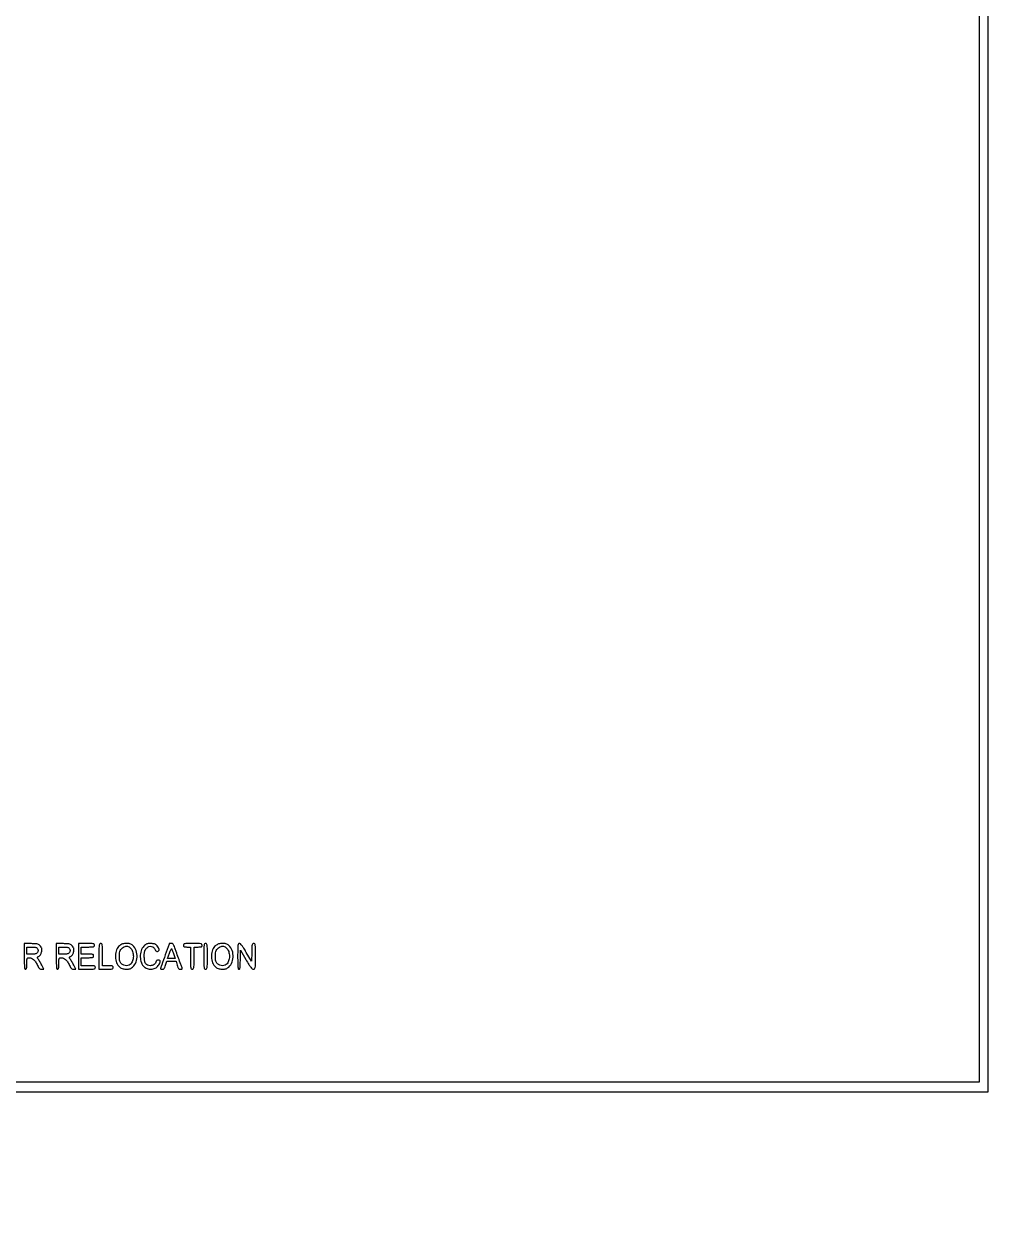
# Model space of a CAD drawing. Extents: x 0 to 1066, y 0 to 761.
# Drawn here: x 870 to 963, y 0 to 113.8 of the extents above; entities that cross this region are included whole.
import ezdxf

# ---------------------------------------------------------------- set-up
doc = ezdxf.new("R2010")
doc.units = 0
doc.header["$MEASUREMENT"] = 0

msp = doc.modelspace()

# ---------------------------------------------------------------- linework, layer by layer
for points in [[(183.390323, 95.266879, 0.000001), (192.989143, 95.254457, 0.000118)], [(479.458836, 95.240684, -0.000004), (502.524384, 95.211821, -0.198594)], [(710.559243, 95.267872, -0.000023), (733.258836, 95.240684, -0.000004), (756.324384, 95.211821, -0.198594)], [(542.992229, 95.24091, -0.000004), (565.972908, 95.212432, -0.198597)], [(606.442229, 95.24091, -0.000004), (629.422908, 95.212432, -0.198597)], [(669.892229, 95.24091, -0.000004), (692.872908, 95.212432, -0.198597)]]:
    msp.add_lwpolyline(points, format="xyb")
for points in [[(409.06215, 749.15415), (40.8618, 749.132981), (40.8618, 380.65769), (40.8618, 12.1824), (501.2973, 12.1824), (961.7328, 12.1824), (961.7328, 380.646631), (961.7328, 749.110861), (961.41555, 749.1633, 0.040886), (961.153339, 749.184871, 0.000002), (934.190609, 749.194398, 0.000089), (904.448031, 749.199508, 0.000054), (869.1804, 749.195529, -0.000029), (813.61687, 749.186499, -0.000004), (696.10453, 749.175037, -0.000004), (556.774728, 749.163736, -0.000004)], [(870.0264, 25.087321, 0.003202), (870.030726, 24.411813, 0.022501), (870.049732, 24.08337, 0.049121), (870.08563, 23.907147, 0.329081), (870.1533, 23.8572, 0.232029), (870.215037, 23.88748, 0.108427), (870.254169, 23.97, 0.047315), (870.274901, 24.125857, 0.00942), (870.2802, 24.4071, -0.00595), (870.284507, 24.769065, -0.096871), (870.310544, 24.887198, -0.238613), (870.37521, 24.940815, -0.056005), (870.519253, 24.957, -0.111153), (870.720705, 24.911656, -0.081177), (870.91002, 24.780801, -0.058854), (871.09571, 24.554171, -0.025924), (871.287572, 24.21675, 0.021841), (871.387316, 24.037953, 0.069009), (871.47447, 23.932427, 0.100305), (871.566978, 23.876632, 0.085906), (871.679245, 23.8572), (871.89045, 23.8572), (871.684273, 24.25905, 0.006834), (871.596206, 24.425072, 0.006481), (871.502098, 24.591612, 0.006451), (871.415051, 24.73676, 0.022591), (871.353627, 24.826875, -0.02569), (871.287048, 24.925864, -0.192002), (871.278129, 24.980664, -0.198014), (871.309463, 25.02559, -0.027525), (871.410328, 25.082775, 0.089041), (871.488281, 25.140614, 0.046566), (871.562798, 25.236276, 0.042448), (871.626034, 25.356602, 0.038847), (871.670264, 25.489463, 0.026721), (871.704234, 25.665822, 0.076578), (871.702242, 25.790241, 0.082928), (871.663216, 25.902584, 0.035157), (871.576872, 26.037262, 0.057331), (871.454302, 26.16754, 0.10358), (871.325917, 26.236832, 0.055706), (871.130785, 26.271774, 0.007564), (870.715558, 26.292871), (870.0264, 26.317443)], [(873.072, 25.087321, 0.003202), (873.076326, 24.411813, 0.022501), (873.095332, 24.08337, 0.049121), (873.13123, 23.907147, 0.329081), (873.1989, 23.8572, 0.232029), (873.260637, 23.88748, 0.108427), (873.299769, 23.97, 0.047315), (873.320501, 24.125857, 0.00942), (873.3258, 24.4071, -0.00595), (873.330107, 24.769065, -0.096871), (873.356144, 24.887198, -0.238613), (873.42081, 24.940815, -0.056005), (873.564853, 24.957, -0.111153), (873.766305, 24.911656, -0.081177), (873.95562, 24.780801, -0.058854), (874.14131, 24.554171, -0.025924), (874.333172, 24.21675, 0.021841), (874.432916, 24.037953, 0.069009), (874.52007, 23.932427, 0.100305), (874.612578, 23.876632, 0.085906), (874.724845, 23.8572), (874.93605, 23.8572), (874.729873, 24.25905, 0.006834), (874.641806, 24.425072, 0.006481), (874.547698, 24.591612, 0.006451), (874.460651, 24.73676, 0.022591), (874.399227, 24.826875, -0.02569), (874.332648, 24.925864, -0.192002), (874.323729, 24.980664, -0.198014), (874.355063, 25.02559, -0.027525), (874.455928, 25.082775, 0.089041), (874.533881, 25.140614, 0.046566), (874.608398, 25.236276, 0.042448), (874.671634, 25.356602, 0.038847), (874.715864, 25.489463, 0.026721), (874.749834, 25.665822, 0.076578), (874.747842, 25.790241, 0.082928), (874.708816, 25.902584, 0.035157), (874.622472, 26.037262, 0.057331), (874.499902, 26.16754, 0.10358), (874.371517, 26.236832, 0.055706), (874.176385, 26.271774, 0.007564), (873.761158, 26.292871), (873.072, 26.317443)], [(875.187, 25.0839), (875.187, 23.8572), (875.9907, 23.8572, 0.004147), (876.481409, 23.86127, 0.047763), (876.672788, 23.882803, 0.16431), (876.760194, 23.934393, 0.179874), (876.7944, 24.0264, 0.157888), (876.76486, 24.117616, 0.176663), (876.68865, 24.169162, 0.055952), (876.523778, 24.191253, 0.005351), (876.1176, 24.1956), (875.4408, 24.1956), (875.4408, 24.5763), (875.4408, 24.957), (876.033, 24.957, 0.006583), (876.382892, 24.961607, 0.063075), (876.530025, 24.984193, 0.183695), (876.59887, 25.035626, 0.142406), (876.6252, 25.1262, 0.142406), (876.59887, 25.216774, 0.183695), (876.530025, 25.268207, 0.063075), (876.382892, 25.290793, 0.006583), (876.033, 25.2954), (875.4408, 25.2954), (875.4408, 25.6338), (875.4408, 25.9722), (876.0753, 25.9722, 0.005909), (876.453326, 25.976667, 0.059311), (876.609338, 25.99899, 0.180365), (876.681856, 26.050488, 0.150217), (876.7098, 26.1414, 0.17273), (876.677127, 26.233157, 0.168559), (876.593475, 26.28475, 0.050222), (876.410922, 26.306449, 0.004487), (875.9484, 26.3106), (875.187, 26.3106)], [(877.1328, 25.0839), (877.1328, 23.8572), (877.8096, 23.8572, 0.005351), (878.215778, 23.861547, 0.055952), (878.38065, 23.883637, 0.176663), (878.45686, 23.935184, 0.157888), (878.4864, 24.0264, 0.12648), (878.463332, 24.116132, 0.188641), (878.4018, 24.1674, 0.072107), (878.272498, 24.190633, 0.008455), (877.9788, 24.1956), (877.4712, 24.1956), (877.4712, 25.2531, 0.002827), (877.467469, 25.913059, 0.036854), (877.446666, 26.157262, 0.138781), (877.395406, 26.267732, 0.218517), (877.302, 26.3106, 0.240299), (877.207678, 26.262491, 0.123223), (877.156867, 26.136112, 0.031956), (877.136389, 25.856762, 0.002322)], [(879.093403, 26.098573, 0.123885), (878.810212, 25.705877, 0.085485), (878.696637, 25.166957, 0.082885), (878.769108, 24.604936, 0.104562), (879.020839, 24.146326, 0.111799), (879.258809, 23.969975, 0.06908), (879.595208, 23.874281, 0.069045), (879.945165, 23.873815, 0.111332), (880.223082, 23.977881, 0.131426), (880.603839, 24.40386, 0.103697), (880.764254, 25.003511, 0.101152), (880.67159, 25.629853, 0.118621), (880.340971, 26.129419, 0.118666), (880.081235, 26.276001, 0.075716), (879.735556, 26.319938, 0.073305), (879.380541, 26.258607, 0.095814)], [(881.414029, 26.06612, 0.114205), (881.146161, 25.61574, 0.083506), (881.063234, 25.037764, 0.085163), (881.173764, 24.475294, 0.127519), (881.462203, 24.069227, 0.108551), (881.808066, 23.887735, 0.105254), (882.202205, 23.865143, 0.106878), (882.566622, 24.004573, 0.11522), (882.829318, 24.279312, 0.021165), (882.937999, 24.482461, 0.127063), (882.961165, 24.599049, 0.232712), (882.918427, 24.674758, 0.086167), (882.803943, 24.726943, 0.067058), (882.727089, 24.736355, 0.120753), (882.665962, 24.720591, 0.12276), (882.619709, 24.678609, 0.07065), (882.586901, 24.610411, -0.072622), (882.500776, 24.433171, -0.089596), (882.372295, 24.302259, -0.08774), (882.203831, 24.222738, -0.066597), (882.000987, 24.1956, -0.114856), (881.750875, 24.253822, -0.145297), (881.577322, 24.414208, -0.099183), (881.477715, 24.697134, -0.035212), (881.4474, 25.127069, -0.014703), (881.455729, 25.410243, -0.055361), (881.485625, 25.585021, -0.07729), (881.547079, 25.717512, -0.049247), (881.655055, 25.849145, -0.096703), (881.888625, 26.006412, -0.146157), (882.130627, 26.033024, -0.15206), (882.340832, 25.92291, -0.107279), (882.486338, 25.69725, 0.127947), (882.552611, 25.603126, 0.131147), (882.65576, 25.554314, 0.142401), (882.763076, 25.565266, 0.159485), (882.842219, 25.632052, 0.211029), (882.856363, 25.734173, 0.047286), (882.790819, 25.901749, 0.046742), (882.682702, 26.07391, 0.065556), (882.554531, 26.202159, 0.088545), (882.477429, 26.242119, 0.025252), (882.346336, 26.275736, 0.02458), (882.191906, 26.299294, 0.023821), (882.034278, 26.307909, 0.026305), (881.82423, 26.298319, 0.068477), (881.677386, 26.263166, 0.074054), (881.552248, 26.191592, 0.034872)], [(883.816195, 26.28945, -0.084799), (883.809691, 26.251434, -0.000052), (883.44372, 25.212662, -0.000388), (883.108176, 24.262928, -0.009822), (883.011175, 24.00525, 0.060048), (882.991583, 23.931519, 0.230938), (883.005832, 23.887662, 0.170663), (883.053925, 23.863554, 0.031659), (883.154179, 23.8572, 0.086283), (883.262294, 23.875997, 0.134827), (883.339123, 23.929959, 0.082591), (883.401196, 24.03697, 0.018432), (883.468668, 24.2379), (883.581076, 24.6186), (884.026043, 24.6186), (884.471011, 24.6186), (884.5776, 24.2379, 0.017944), (884.642985, 24.03299, 0.087286), (884.703212, 23.927531, 0.141822), (884.780434, 23.875152, 0.078722), (884.893746, 23.8572, 0.029308), (884.998892, 23.863368, 0.166988), (885.048622, 23.887276, 0.236769), (885.063464, 23.931066, 0.061225), (885.04369, 24.00525, -0.006965), (884.921401, 24.321606, -0.001209), (884.700145, 24.92304, -0.001323), (884.480417, 25.529787, -0.005089), (884.348652, 25.90875, 0.017403), (884.269881, 26.1185, 0.074917), (884.201122, 26.232275, 0.125362), (884.121416, 26.290172, 0.094981), (884.014849, 26.3106, 0.00999), (883.938684, 26.309078, 0.016528), (883.874552, 26.304387, 0.010464), (883.823448, 26.297862, 0.371455)], [(885.1698, 26.1414, 0.094959), (885.186363, 26.054974, 0.184152), (885.23325, 26.003925, 0.098846), (885.326239, 25.97853, 0.017388), (885.5082, 25.9722), (885.8466, 25.9722), (885.8466, 24.9147, 0.002827), (885.850331, 24.254741, 0.036854), (885.871134, 24.010537, 0.138781), (885.922394, 23.900068, 0.218517), (886.0158, 23.8572, 0.218517), (886.109206, 23.900068, 0.138781), (886.160466, 24.010537, 0.036854), (886.181269, 24.254741, 0.002827), (886.185, 24.9147), (886.185, 25.9722), (886.5657, 25.9722, 0.013964), (886.775458, 25.978059, 0.090841), (886.877663, 26.00275, 0.188085), (886.928234, 26.053795, 0.102588), (886.9464, 26.1414, 0.193568), (886.909202, 26.233885, 0.15568), (886.814213, 26.285421, 0.043488), (886.605205, 26.306667, 0.003595), (886.0581, 26.3106, 0.003595), (885.510995, 26.306667, 0.043488), (885.301988, 26.285421, 0.15568), (885.206998, 26.233885, 0.193568)], [(887.1156, 25.0839, 0.002322), (887.119189, 24.311038, 0.031956), (887.139667, 24.031687, 0.123223), (887.190478, 23.905309, 0.240299), (887.2848, 23.8572, 0.240299), (887.379122, 23.905309, 0.123223), (887.429933, 24.031687, 0.031956), (887.450411, 24.311038, 0.002322), (887.454, 25.0839, 0.002322), (887.450411, 25.856762, 0.031956), (887.429933, 26.136112, 0.123223), (887.379122, 26.262491, 0.240299), (887.2848, 26.3106, 0.240299), (887.190478, 26.262491, 0.123223), (887.139667, 26.136112, 0.031956), (887.119189, 25.856762, 0.002322)], [(888.230203, 26.098573, 0.123885), (887.947012, 25.705877, 0.085485), (887.833437, 25.166957, 0.082885), (887.905908, 24.604936, 0.104562), (888.157639, 24.146326, 0.111799), (888.395609, 23.969975, 0.06908), (888.732008, 23.874281, 0.069045), (889.081965, 23.873815, 0.111332), (889.359882, 23.977881, 0.131426), (889.740639, 24.40386, 0.103697), (889.901054, 25.003511, 0.101152), (889.80839, 25.629853, 0.118621), (889.477771, 26.129419, 0.118666), (889.218035, 26.276001, 0.075716), (888.872356, 26.319938, 0.073305), (888.517341, 26.258607, 0.095814)], [(890.3304, 25.0839, 0.003213), (890.334728, 24.410379, 0.022561), (890.353738, 24.0828, 0.049302), (890.389653, 23.907077, 0.328801), (890.4573, 23.8572, 0.295501), (890.522672, 23.899531, 0.070336), (890.560406, 24.030231, 0.029944), (890.58044, 24.277794, 0.004715), (890.586037, 24.76665), (890.587874, 25.6761), (891.114787, 24.769957, 0.006242), (891.394161, 24.303024, 0.029041), (891.573882, 24.045737, 0.052989), (891.711126, 23.905238, 0.170079), (891.83205, 23.860507, 0.199339), (891.940331, 23.903273, 0.163117), (891.998025, 24.014706, 0.036571), (892.019104, 24.273581, 0.002034), (892.0224, 25.0839, 0.002367), (892.018769, 25.851072, 0.031318), (891.998384, 26.133383, 0.117824), (891.948577, 26.262077, 0.246563), (891.85616, 26.3106, 0.195513), (891.765355, 26.273682, 0.145553), (891.712052, 26.178256, 0.043894), (891.684539, 25.971993, 0.004128), (891.66581, 25.460718), (891.6417, 24.610836), (891.148517, 25.460718, 0.007787), (890.908438, 25.859983, 0.025041), (890.731601, 26.11461, 0.035073), (890.593747, 26.269518, 0.195814), (890.492867, 26.3106, 0.254619), (890.402861, 26.261588, 0.110911), (890.354351, 26.129758, 0.030502), (890.334087, 25.843586, 0.002427)], [(871.2954, 25.803, -0.049536), (871.331562, 25.715626, -0.073486), (871.343653, 25.6338, -0.073486), (871.331562, 25.551974, -0.049536), (871.2954, 25.4646, -0.09537), (871.226505, 25.379675, -0.100861), (871.132266, 25.328433, -0.059921), (870.987232, 25.302448, -0.014397), (870.742523, 25.2954), (870.2802, 25.2954), (870.2802, 25.6338), (870.2802, 25.9722), (870.742523, 25.9722, -0.014397), (870.987232, 25.965152, -0.059921), (871.132266, 25.939167, -0.100861), (871.226505, 25.887925, -0.09537)], [(874.341, 25.803, -0.049536), (874.377162, 25.715626, -0.073486), (874.389253, 25.6338, -0.073486), (874.377162, 25.551974, -0.049536), (874.341, 25.4646, -0.09537), (874.272105, 25.379675, -0.100861), (874.177866, 25.328433, -0.059921), (874.032832, 25.302448, -0.014397), (873.788123, 25.2954), (873.3258, 25.2954), (873.3258, 25.6338), (873.3258, 25.9722), (873.788123, 25.9722, -0.014397), (874.032832, 25.965152, -0.059921), (874.177866, 25.939167, -0.100861), (874.272105, 25.887925, -0.09537)], [(880.072497, 25.926839, -0.143223), (880.300198, 25.642523, -0.079931), (880.40266, 25.207353, -0.077332), (880.364465, 24.746218, -0.11509), (880.183196, 24.38595, -0.119537), (879.994784, 24.246395, -0.098447), (879.749127, 24.195752, -0.09388), (879.492677, 24.242462, -0.097006), (879.274403, 24.379547, -0.056872), (879.173483, 24.49864, -0.080028), (879.115587, 24.624996, -0.054705), (879.087763, 24.796724, -0.014142), (879.081291, 25.077497, -0.025001), (879.100355, 25.422355, -0.075567), (879.159782, 25.649338, -0.098225), (879.273237, 25.814205, -0.062967), (879.4593, 25.954619, -0.051006), (879.624066, 26.027958, -0.090781), (879.770714, 26.047995, -0.090761), (879.914971, 26.014781, -0.050966)], [(884.242355, 25.27425), (884.392144, 24.8724), (884.029838, 24.8724), (883.667532, 24.8724), (883.845343, 25.386818, -0.011999), (883.916093, 25.576624, -0.026422), (883.981117, 25.717059, -0.047278), (884.031434, 25.793701, -0.601846), (884.05786, 25.788668, 0.009837), (884.079696, 25.722495, 0.001488), (884.126371, 25.591123, 0.001668), (884.182462, 25.436356, 0.001442)], [(889.209297, 25.926839, -0.143223), (889.436998, 25.642523, -0.079931), (889.53946, 25.207353, -0.077332), (889.501265, 24.746218, -0.11509), (889.319996, 24.38595, -0.119537), (889.131584, 24.246395, -0.098447), (888.885927, 24.195752, -0.09388), (888.629477, 24.242462, -0.097006), (888.411203, 24.379547, -0.056872), (888.310283, 24.49864, -0.080028), (888.252387, 24.624996, -0.054705), (888.224563, 24.796724, -0.014142), (888.218091, 25.077497, -0.025001), (888.237155, 25.422355, -0.075567), (888.296582, 25.649338, -0.098225), (888.410037, 25.814205, -0.062967), (888.5961, 25.954619, -0.051006), (888.760866, 26.027958, -0.090781), (888.907514, 26.047995, -0.090761), (889.051771, 26.014781, -0.050966)]]:
    msp.add_lwpolyline(points, format="xyb", close=True)
msp.add_lwpolyline([(960.8868, 114.1677), (960.8868, 13.113), (869.3496, 13.113), (777.8124, 13.113), (777.8124, 114.1677), (777.8124, 215.2224), (869.3496, 215.2224), (960.8868, 215.2224)], close=True)

doc.saveas('drawing.dxf')
